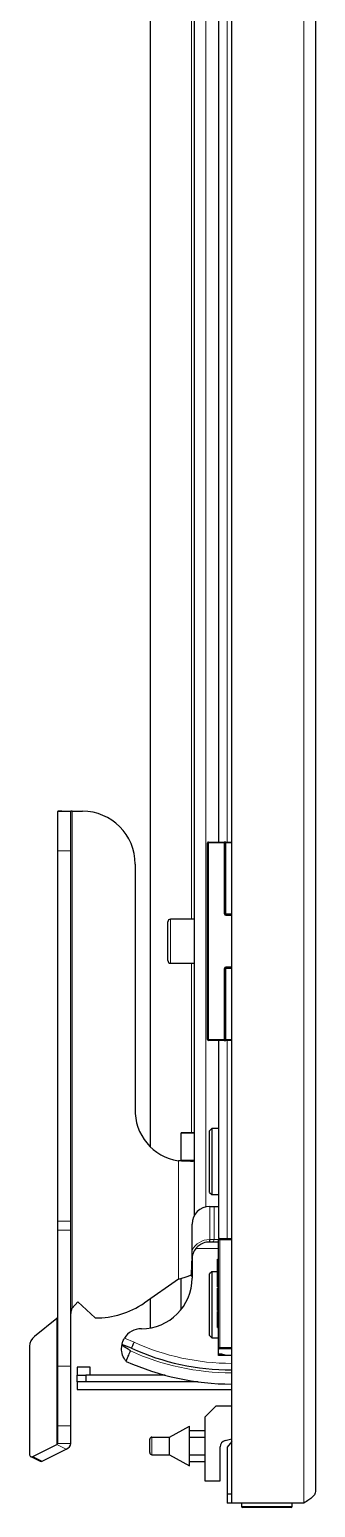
# Model space of a CAD drawing. Header units: millimetres. Extents: x -421 to 2398, y -1229 to 1219.
# Drawn here: x 837.5 to 902.4, y -704.5 to -369.1 of the extents above; entities that cross this region are included whole.
import ezdxf

# ---------------------------------------------------------------- set-up
doc = ezdxf.new("R2010")
doc.units = ezdxf.units.MM

msp = doc.modelspace()

# ---------------------------------------------------------------- linework, layer by layer
at = {"color": 7, "linetype": 'Continuous', "lineweight": 25}
for p, q in [((883.4, -703.45), (883.4, 451.55)), ((902.4, 448.95), (902.4, -700.85)), ((874.9, 413.75), (874.9, -638.21)), ((864.9, 370.66), (864.9, -622.56)), ((880.4, -348.45), (880.4, -553.45)), ((846.92, -546.48), (843.92, -546.48)), ((843.92, -555.45), (843.92, -546.48)), ((844.88, -546.45), (847, -546.45)), ((846.92, -555.45), (846.92, -546.48)), ((847.22, -546.45), (847, -546.45)), ((847.22, -546.45), (849.51, -546.45)), ((843.92, -639.5), (843.92, -555.45)), ((846.92, -639.5), (846.92, -555.45)), ((877.9, -598.25), (877.9, -553.65)), ((878.1, -553.45), (881.7, -553.45)), ((882.1, -553.45), (881.7, -553.45)), ((881.9, -553.65), (881.9, -569.75)), ((882.1, -553.45), (883.4, -553.45)), ((861.51, -558.45), (861.51, -613.95)), ((882.1, -569.95), (883.4, -569.95)), ((868.9, -576.99), (868.9, -571.55)), ((874.9, -570.95), (869.5, -570.95)), ((868.9, -580.35), (868.9, -576.99)), ((869.5, -580.95), (874.9, -580.95)), ((881.9, -582.15), (881.9, -598.25)), ((883.4, -581.95), (882.1, -581.95)), ((881.7, -598.45), (878.1, -598.45)), ((880.4, -598.45), (880.4, -643.45)), ((881.7, -598.45), (882.1, -598.45)), ((883.4, -598.45), (882.1, -598.45)), ((874.9, -619.41), (871.9, -619.41)), ((871.9, -619.55), (871.9, -619.41)), ((871.9, -625.7), (871.9, -619.55)), ((878.9, -618.45), (878.4, -618.95)), ((878.4, -625.95), (878.4, -618.95)), ((880.4, -618.45), (878.9, -618.45)), ((878.9, -618.45), (878.9, -625.95)), ((874.9, -625.7), (871.9, -625.7)), ((878.4, -632.95), (878.4, -625.95)), ((878.9, -625.95), (878.9, -633.45)), ((878.4, -632.95), (878.9, -633.45)), ((878.9, -633.45), (880.4, -633.45)), ((878.4, -636.15), (878.43, -636.15)), ((878.4, -636.15), (878.4, -636.15)), ((878.43, -636.15), (879.39, -636.15)), ((879.39, -636.15), (880.4, -636.15)), ((843.92, -641.5), (843.92, -639.5)), ((846.92, -641.5), (846.92, -639.5)), ((874.4, -646.09), (874.4, -640.15)), ((874.4, -646.09), (874.4, -640.15)), ((843.92, -672.4), (843.92, -641.5)), ((846.92, -672.4), (846.92, -641.5)), ((880.4, -643.45), (880.7, -643.45)), ((880.4, -668.15), (880.4, -643.75)), ((880.7, -643.45), (881.35, -643.45)), ((881.35, -643.45), (882.4, -643.45)), ((882.4, -643.45), (883.4, -643.45)), ((874.4, -648.15), (874.4, -646.09)), ((878.4, -644.15), (880.4, -644.15)), ((874.29, -650.3), (874.3, -650.3)), ((874.3, -648.48), (874.4, -648.48)), ((874.3, -648.61), (874.4, -648.61)), ((874.3, -648.61), (874.3, -650.17)), ((874.3, -650.17), (874.4, -650.17)), ((874.3, -650.3), (874.4, -650.3)), ((874.3, -650.37), (874.4, -650.37)), ((874.3, -650.5), (874.4, -650.5)), ((874.3, -651.5), (874.3, -650.5)), ((874.4, -648.15), (874.4, -652.4)), ((880.2, -651.06), (880.2, -648.1)), ((880.2, -648.1), (880.4, -648.1)), ((871.3, -652.65), (863.55, -658.09)), ((871.9, -659.56), (871.9, -652.48)), ((874.3, -652), (874.3, -651.5)), ((874.3, -651.5), (874.4, -651.5)), ((874.3, -652), (874.4, -652)), ((878.9, -650.95), (878.4, -651.45)), ((878.4, -658.45), (878.4, -651.45)), ((880.2, -650.95), (878.9, -650.95)), ((878.9, -650.95), (878.9, -658.45)), ((880.2, -651.06), (880.4, -651.06)), ((880.2, -653.05), (880.2, -651.06)), ((880.2, -653.05), (880.4, -653.05)), ((880.2, -654.4), (880.2, -653.05)), ((864.9, -657.14), (864.9, -663.63)), ((880.18, -654.49), (880.4, -654.49)), ((880.2, -654.4), (880.4, -654.4)), ((880.2, -656.06), (880.2, -654.66)), ((880.2, -656.06), (880.4, -656.06)), ((880.2, -657.11), (880.2, -656.06)), ((880.2, -657.11), (880.4, -657.11)), ((880.2, -658.99), (880.2, -657.11)), ((848.51, -657.81), (847.22, -659.21)), ((852.45, -661.45), (848.51, -657.81)), ((878.4, -665.45), (878.4, -658.45)), ((878.9, -658.45), (878.9, -665.95)), ((880.2, -657.65), (880.18, -657.65)), ((880.2, -658.99), (880.4, -658.99)), ((880.2, -659.78), (880.2, -658.99)), ((880.2, -659.78), (880.4, -659.78)), ((843.74, -661.61), (838.62, -665.66)), ((880.2, -663.59), (880.4, -663.59)), ((878.4, -665.45), (878.9, -665.95)), ((878.9, -665.95), (880.4, -665.95)), ((837.53, -667.89), (837.53, -692.37)), ((860.67, -668.33), (858.5, -667.44)), ((880.4, -669.95), (880.4, -668.15)), ((881.15, -669.65), (880.4, -669.65)), ((883.4, -669.95), (880.4, -669.95)), ((883.4, -668.45), (880.7, -668.45)), ((882.2, -669.95), (881.15, -669.65)), ((843.92, -685.91), (843.92, -672.4)), ((846.92, -685.91), (846.92, -672.4)), ((851.3, -672.65), (848.3, -672.65)), ((848.3, -672.65), (848.3, -674.45)), ((851.3, -674.45), (851.3, -672.65)), ((848.3, -675.95), (848.3, -674.45)), ((848.3, -674.45), (850.3, -674.45)), ((850.3, -675.95), (848.3, -675.95)), ((848.3, -675.95), (848.3, -677.65)), ((850.3, -674.45), (850.3, -675.95)), ((868.27, -674.45), (850.3, -674.45)), ((875.79, -675.95), (850.3, -675.95)), ((848.3, -677.65), (883.4, -677.65)), ((879.8, -681.45), (877.3, -683.95)), ((877.3, -683.95), (877.3, -698.45)), ((883.4, -681.45), (879.8, -681.45)), ((843.92, -689.92), (843.92, -685.91)), ((846.92, -689.92), (846.92, -685.91)), ((869.3, -688.48), (873.8, -685.99)), ((873.8, -688.55), (873.8, -685.99)), ((873.8, -686.99), (877.3, -686.99)), ((838.24, -692.88), (843.74, -690.13)), ((864.8, -691.99), (864.8, -688.98)), ((865.3, -688.48), (869.3, -688.48)), ((869.3, -692.49), (869.3, -688.48)), ((873.8, -688.49), (877.3, -688.49)), ((873.8, -692.43), (873.8, -688.55)), ((880.8, -698.45), (880.8, -690.72)), ((881.89, -689.28), (883.4, -688.85)), ((883.4, -689.48), (882.4, -690.81)), ((882.4, -690.81), (882.4, -701.45)), ((837.79, -692.91), (839.92, -693.97)), ((840.36, -693.94), (845.86, -691.19)), ((865.3, -692.49), (869.3, -692.49)), ((869.3, -692.49), (873.8, -694.99)), ((873.8, -694.99), (873.8, -692.43)), ((873.8, -692.49), (877.3, -692.49)), ((873.8, -693.99), (877.3, -693.99)), ((877.3, -698.45), (880.8, -698.45)), ((882.4, -701.45), (882.4, -703.45)), ((883.4, -701.45), (882.4, -701.45)), ((883.4, -703.45), (882.4, -703.45)), ((899.8, -703.45), (883.4, -703.45)), ((885.65, -703.45), (885.65, -704.2)), ((897.15, -704.2), (897.15, -703.45)), ((896.9, -704.45), (885.9, -704.45))]:
    msp.add_line(p, q, dxfattribs=at)
at = {"color": 8, "linetype": 'Continuous', "lineweight": 18}
for p, q in [((899.8, -703.45), (899.8, 451.55)), ((877.5, 413.75), (877.5, -636.25)), ((874.3, -330.95), (874.3, -570.95)), ((882.4, -348.45), (882.4, -553.45)), ((847.22, -546.45), (847.22, -659.21)), ((846.92, -555.45), (843.92, -555.45)), ((877.9, -553.65), (878.1, -553.65)), ((878.1, -553.45), (878.1, -553.65)), ((878.1, -553.65), (878.1, -598.25)), ((881.7, -553.65), (878.1, -553.65)), ((881.7, -553.45), (881.7, -553.65)), ((881.7, -569.75), (881.7, -553.65)), ((881.7, -553.65), (881.9, -553.65)), ((881.9, -553.65), (882.1, -553.65)), ((882.1, -553.45), (882.1, -553.65)), ((882.1, -553.65), (882.1, -569.75)), ((883.4, -553.65), (882.1, -553.65)), ((881.9, -569.75), (881.7, -569.75)), ((881.9, -569.75), (882.1, -569.75)), ((882.1, -569.95), (882.1, -569.75)), ((882.1, -569.75), (883.4, -569.75)), ((882.1, -569.95), (882.1, -570.15)), ((883.4, -570.15), (882.1, -570.15)), ((869.5, -570.95), (869.5, -577.13)), ((869.5, -577.13), (869.5, -580.95)), ((874.3, -580.95), (874.3, -619.41)), ((881.7, -598.25), (881.7, -582.15)), ((881.7, -582.15), (881.9, -582.15)), ((882.1, -582.15), (881.9, -582.15)), ((882.1, -581.75), (883.4, -581.75)), ((882.1, -581.75), (882.1, -581.95)), ((882.1, -581.95), (882.1, -582.15)), ((883.4, -582.15), (882.1, -582.15)), ((882.1, -582.15), (882.1, -598.25)), ((878.1, -598.25), (877.9, -598.25)), ((878.1, -598.25), (881.7, -598.25)), ((878.1, -598.25), (878.1, -598.45)), ((881.7, -598.25), (881.9, -598.25)), ((881.7, -598.25), (881.7, -598.45)), ((882.1, -598.25), (881.9, -598.25)), ((882.1, -598.25), (882.1, -598.45)), ((882.1, -598.25), (883.4, -598.25)), ((882.4, -598.45), (882.4, -643.45)), ((874.9, -619.55), (871.9, -619.55)), ((871.3, -625.81), (871.3, -652.65)), ((878.43, -643.65), (878.43, -636.15)), ((879.39, -636.15), (879.39, -643.65)), ((846.92, -639.5), (843.92, -639.5)), ((874.4, -640.15), (874.4, -640.15)), ((846.92, -641.5), (843.92, -641.5)), ((878.4, -644.15), (878.4, -643.65)), ((878.4, -643.65), (878.43, -643.65)), ((878.43, -644.15), (878.43, -643.65)), ((878.43, -643.65), (879.39, -643.65)), ((879.39, -643.65), (880.42, -643.65)), ((880.4, -643.75), (880.7, -643.75)), ((880.7, -643.45), (880.7, -643.75)), ((880.7, -643.75), (880.7, -668.15)), ((883.4, -643.75), (880.7, -643.75)), ((880.4, -645.65), (875.28, -645.65)), ((843.74, -661.61), (843.74, -690.13)), ((880.2, -662.36), (880.4, -662.36)), ((859.07, -666.05), (861.26, -666.96)), ((880.4, -668.15), (880.7, -668.15)), ((880.7, -668.15), (883.4, -668.15)), ((880.7, -668.15), (880.7, -668.45)), ((846.92, -672.4), (843.92, -672.4)), ((846.92, -685.91), (843.92, -685.91)), ((843.74, -690.13), (845.86, -691.19)), ((843.92, -689.92), (846.92, -689.92)), ((865.3, -688.48), (865.3, -692.49)), ((840.36, -693.94), (838.24, -692.88)), ((885.65, -704.2), (897.15, -704.2))]:
    msp.add_line(p, q, dxfattribs=at)
at = {"color": 7, "linetype": 'Continuous', "lineweight": 25, "flags": 128}
msp.add_lwpolyline([(837.53, -692.37), (837.55, -692.53), (837.59, -692.67), (837.65, -692.79), (837.74, -692.88), (837.85, -692.93), (837.97, -692.95), (838.1, -692.93), (838.24, -692.88)], dxfattribs=at)
at = {"color": 7, "linetype": 'Continuous', "lineweight": 25}
for centre, radius, start, end in [((849.51, -558.45), 12, 0, 90), ((878.1, -553.65), 0.2, 90, 180), ((881.7, -553.65), 0.2, 0, 90), ((882.1, -569.75), 0.2, 180, 270), ((869.5, -571.55), 0.6, 90, 180), ((869.5, -580.35), 0.6, 180, 270), ((882.1, -582.15), 0.2, 90, 180), ((878.1, -598.25), 0.2, 180, 270), ((881.7, -598.25), 0.2, 270, 0), ((873.08, -614.37), 11.58, 177.9311, 261.1412), ((878.4, -640.15), 4, 90, 180), ((878.4, -640.15), 4, 90, 180), ((880.7, -643.75), 0.3, 90, 180), ((878.4, -648.15), 4, 141.3178, 180), ((862.9, -652.4), 11.5, 270, 0), ((852.45, -641.45), 20, 270, 303.6901), ((862.9, -668.4), 4.5, 90, 148.4318), ((840.54, -667.97), 3.01, 129.6711, 178.3127), ((883.4, -618.25), 55, 245.5859, 270), ((880.7, -668.15), 0.3, 180, 270), ((883.4, -618.25), 58.2, 245.7035, 270), ((843.65, -689.88), 0.266, 289.1377, 351.5838), ((845.34, -689.69), 1.59, 289.1377, 351.5838), ((865.3, -688.98), 0.5, 90, 180), ((882.3, -690.72), 1.5, 106, 180), ((840.11, -693.52), 0.489, 246.382, 300.8858), ((865.3, -691.99), 0.5, 180, 270), ((885.9, -704.2), 0.25, 180, 270), ((896.9, -704.2), 0.25, 270, 0)]:
    msp.add_arc(centre, radius, start, end, dxfattribs=at)
at = {"color": 8, "linetype": 'Continuous', "lineweight": 18}
for centre, radius, start, end in [((882.1, -569.75), 0.4, 180, 270), ((882.1, -582.15), 0.4, 90, 180), ((878.4, -648.15), 4.5, 90, 152.7195), ((878.9, -643.66), 0.491, 271.1559, 1.111), ((883.4, -618.25), 53.5, 245.559, 270), ((883.4, -618.25), 55.65, 245.6084, 270)]:
    msp.add_arc(centre, radius, start, end, dxfattribs=at)
at = {"color": 7, "linetype": 'Continuous', "lineweight": 25}
for points in [[(844.88, -546.45), (844.74, -546.45), (844.45, -546.46), (844.15, -546.46), (843.95, -546.47), (843.93, -546.48), (843.92, -546.48)], [(847, -546.45), (846.99, -546.45), (846.96, -546.46), (846.94, -546.46), (846.92, -546.47), (846.92, -546.48), (846.92, -546.48)], [(874.6, -625.95), (874.44, -625.94), (874.11, -625.92), (873.3, -625.88), (872.35, -625.85), (871.65, -625.82), (871.3, -625.81)], [(874.9, -625.7), (874.89, -625.74), (874.86, -625.83), (874.69, -625.91), (874.6, -625.95)], [(846.92, -660.74), (846.94, -660.49), (846.97, -659.98), (847.14, -659.46), (847.22, -659.21)], [(843.74, -661.61), (843.77, -661.59), (843.82, -661.54), (843.87, -661.46), (843.91, -661.38), (843.91, -661.33), (843.92, -661.3)]]:
    msp.add_open_spline(points, degree=3, dxfattribs=at)
for points, knots in [([(874.4, -648.08), (874.4, -648.08), (874.4, -648.08), (874.4, -648.07), (874.4, -648.06), (874.4, -647.97), (874.4, -647.64), (874.4, -647.01), (874.4, -646.41), (874.4, -646.09)], [0, 0, 0, 0, 0.00167, 0.003889, 0.009531, 0.034361, 0.132751, 0.526214, 1, 1, 1, 1]), ([(875.28, -645.65), (875.45, -645.46), (875.87, -644.99), (876.82, -644.41), (877.71, -644.18), (878.28, -644.15), (878.4, -644.15), (878.4, -644.15)], [0, 0, 0, 0, 0.19414, 0.485275, 0.898779, 0.996769, 1, 1, 1, 1]), ([(874.3, -648.48), (874.3, -648.48), (874.3, -648.48), (874.3, -648.51), (874.3, -648.56), (874.3, -648.6), (874.3, -648.61)], [0, 0, 0, 0, 0.280836, 0.55925, 0.779182, 1, 1, 1, 1]), ([(874.3, -650.17), (874.3, -650.19), (874.3, -650.23), (874.3, -650.27), (874.3, -650.3), (874.3, -650.3), (874.3, -650.3)], [0, 0, 0, 0, 0.280953, 0.559391, 0.779073, 1, 1, 1, 1]), ([(874.3, -650.23), (874.3, -650.26), (874.3, -650.3), (874.3, -650.37), (874.3, -650.37), (874.3, -650.37)], [0, 0, 0, 0, 0.280801, 0.559621, 1, 1, 1, 1]), ([(871.3, -652.65), (871.65, -652.55), (872.35, -652.35), (873.29, -652.05), (873.97, -651.81), (874.22, -651.66), (874.3, -651.62)], [0, 0, 0, 0, 0.29008, 0.580161, 0.870241, 1, 1, 1, 1]), ([(880.2, -662.36), (880.2, -661.98), (880.2, -661.29), (880.2, -660.43), (880.2, -659.98), (880.2, -659.96)], [0, 0, 0, 0, 0.522437, 0.975649, 1, 1, 1, 1]), ([(880.2, -663.59), (880.2, -663.41), (880.2, -663.07), (880.2, -662.58), (880.2, -662.36)], [0, 0, 0, 0, 0.5368, 1, 1, 1, 1]), ([(858.5, -667.44), (858.51, -667.42), (858.52, -667.39), (858.58, -667.14), (858.7, -666.78), (858.87, -666.39), (859.01, -666.15), (859.07, -666.05)], [0, 0, 0, 0, 0.2129, 0.425707, 0.640613, 0.853382, 1, 1, 1, 1]), ([(860.67, -668.33), (860.67, -668.32), (860.69, -668.29), (860.79, -668.05), (860.94, -667.7), (861.1, -667.33), (861.21, -667.07), (861.26, -666.97), (861.26, -666.96)], [0, 0, 0, 0, 0.214635, 0.429269, 0.643917, 0.858595, 0.982146, 1, 1, 1, 1]), ([(859.45, -671.29), (859.42, -671.26), (859.34, -671.16), (858.88, -670.52), (858.36, -669.33), (858.43, -668.16), (858.46, -667.67)], [0, 0, 0, 0, 0.101651, 0.345128, 0.729048, 1, 1, 1, 1]), ([(858.5, -667.44), (858.49, -667.49), (858.48, -667.56), (858.46, -667.65), (858.46, -667.67)], [0, 0, 0, 0, 0.789403, 1, 1, 1, 1]), ([(860.42, -668.93), (860.42, -668.93), (860.42, -668.93), (860.42, -668.91), (860.4, -668.88), (860.28, -668.78), (859.79, -668.46), (859.15, -668.09), (858.61, -667.77), (858.46, -667.67)], [0, 0, 0, 0, 0.003748, 0.008698, 0.018275, 0.054741, 0.199177, 0.774578, 1, 1, 1, 1]), ([(859.44, -671.29), (859.46, -671.24), (859.5, -671.15), (859.74, -670.58), (860.06, -669.79), (860.32, -669.16), (860.42, -668.93)], [0, 0, 0, 0, 0.237351, 0.529954, 0.830331, 1, 1, 1, 1]), ([(902.4, -700.85), (902.37, -701.03), (902.31, -701.44), (901.78, -702.06), (900.91, -702.75), (900.18, -703.21), (899.8, -703.45)], [0, 0, 0, 0, 0.211353, 0.466168, 0.72109, 1, 1, 1, 1])]:
    msp.add_open_spline(points, degree=3, knots=knots, dxfattribs=at)

doc.saveas('drawing.dxf')
